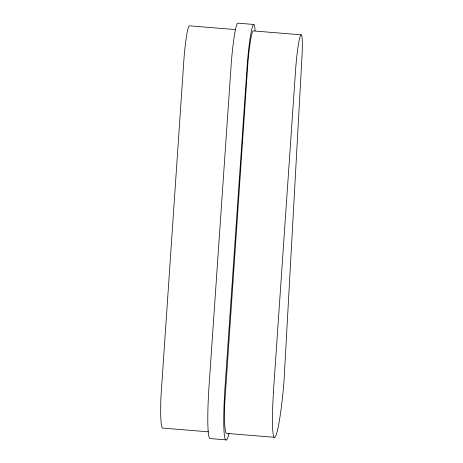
<?xml version="1.0" encoding="UTF-8"?>
<svg xmlns="http://www.w3.org/2000/svg" width="463" height="463" viewBox="0 0 463 463"><rect width="100%" height="100%" fill="white"/><g stroke="black" fill="none" stroke-linecap="round" stroke-linejoin="round"><path stroke-width="0.69" d="M253.678 24.452L237.71 23.15A38.591 3.282 -85.3 0 0 231.315 62.569L208.877 388.411A64.316 5.475 -85.3 0 0 209.947 438.548L225.915 439.85M301.072 34.806L253.168 30.911A32.109 2.732 -85.3 0 0 247.85 63.703L224.792 402.445A57.834 4.919 -85.3 0 0 226.459 433.397L274.362 437.292M235.765 29.597L189.292 25.818A31.999 2.726 -85.3 0 0 183.985 58.506L160.933 397.196A57.73 4.914 -85.3 0 0 162.594 428.09L208.356 431.817M229.063 433.484A64.316 5.475 -85.3 0 1 224.844 389.707L247.283 63.865A38.591 3.282 -85.3 0 1 251.779 29.244A38.591 3.282 -85.3 0 1 255.067 30.847M273.407 392.051L272.701 406.346A57.834 4.919 -85.3 0 0 275.757 435.972A57.834 4.919 -85.3 0 0 283.964 382.189L301.917 57.742A32.109 2.732 -85.3 0 0 300.684 35.188A32.109 2.732 -85.3 0 0 295.753 67.604L273.407 392.051"/></g></svg>
